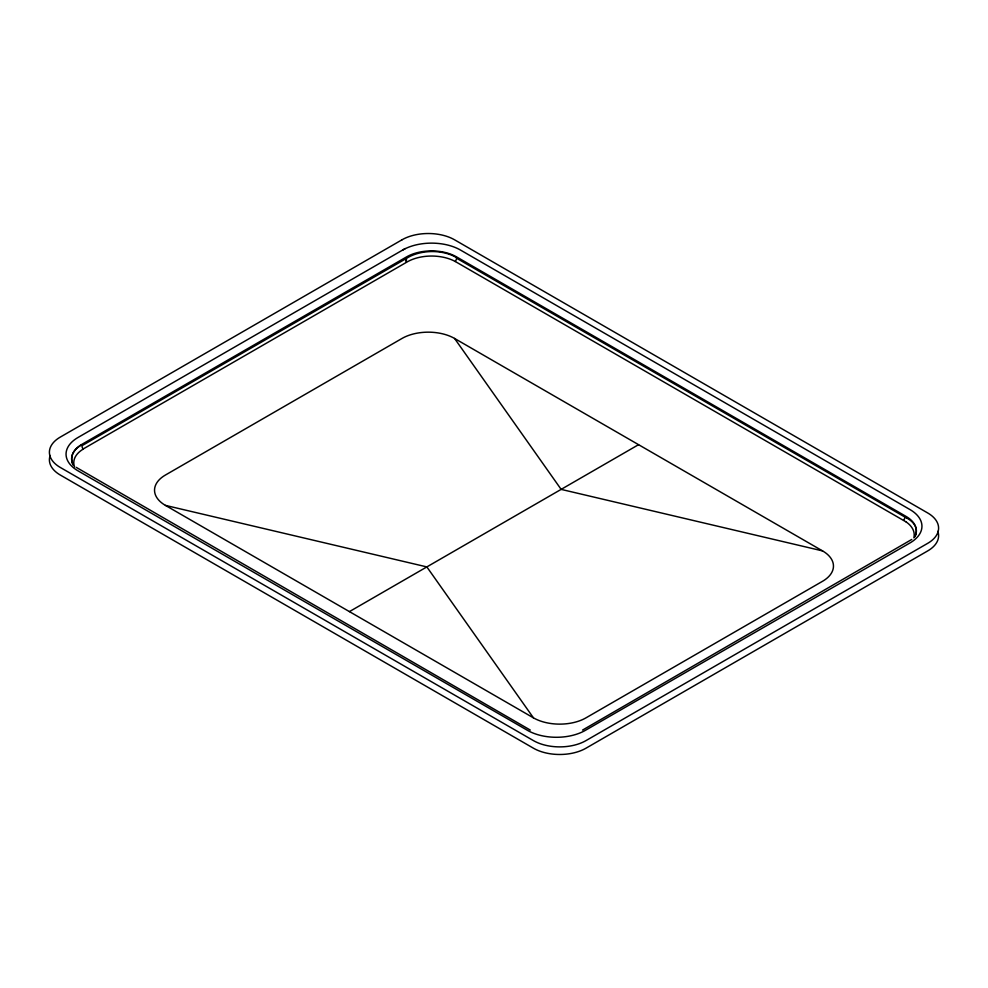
<?xml version="1.0" encoding="UTF-8"?>
<svg xmlns="http://www.w3.org/2000/svg" width="988" height="988" viewBox="0 0 988 988"><rect width="100%" height="100%" fill="white"/><g stroke="black" fill="none" stroke-linecap="round" stroke-linejoin="round"><path stroke-width="1.48" d="M911.776 539.436L582.55 730.083M405.216 248.568L78.027 437.474A40.879 23.601 0 0 0 78.04 470.856L527.518 730.367A40.879 23.601 0 0 0 585.341 730.367L909.973 542.943A40.879 23.601 0 0 0 909.96 509.561L460.482 250.05A40.879 23.601 0 0 0 405.265 248.667L402.659 250.05M349.431 611.609L638.569 444.674M822.572 550.909L561.147 489.381L454.566 338.452A37.174 21.464 0 0 0 402.005 338.452L165.428 475.03A37.174 21.464 0 0 0 165.428 505.387L533.434 717.844A37.174 21.464 0 0 0 585.995 717.844L822.572 581.265A37.174 21.464 0 0 0 822.572 550.909L454.566 338.452M165.428 505.387L426.853 566.914L533.434 717.844M456.987 257.93A35.284 21.921 -1.3 0 0 406.648 258.288L81.979 445.687A3.717 2.223 61.8 0 0 83.128 449.009L407.822 261.548A34.827 20.464 0 0 1 455.246 261.487L905.774 521.726M907.108 518.317L456.542 258.201A3.717 2.075 -58.5 0 1 455.172 261.524M530.297 730.083L76.224 467.349M50.19 455.456A37.174 21.464 0 0 0 60.293 475.03L533.434 748.2A37.174 21.464 0 0 0 585.995 748.2L927.707 550.909A37.174 21.464 0 0 0 937.81 531.334M73.297 464.903A35.309 20.39 0 0 1 81.979 444.304L406.599 256.88A35.309 20.39 0 0 1 456.542 256.88L906.021 516.391A35.309 20.39 0 0 1 914.703 536.99M74.557 466.879A34.79 19.933 0.5 0 1 83.251 449.083M73.05 464.879A35.296 20.97 4.8 0 1 81.14 445.18M904.835 517.033A3.717 2.149 -60 0 1 903.588 520.343M905.811 521.713A34.79 20.242 -0.5 0 1 913.838 537.818M907.182 518.268A35.296 19.686 -4.6 0 1 915.32 535.743M406.266 260.029C406.241 265.957 406.55 255.114 406.266 260.029M402.005 239.8L60.293 437.091A37.174 21.464 0 0 0 60.293 467.448L533.434 740.605A37.174 21.464 0 0 0 585.995 740.605L927.707 543.326A37.174 21.464 0 0 0 927.707 512.97L454.566 239.8A37.174 21.464 0 0 0 402.005 239.8"/></g></svg>
